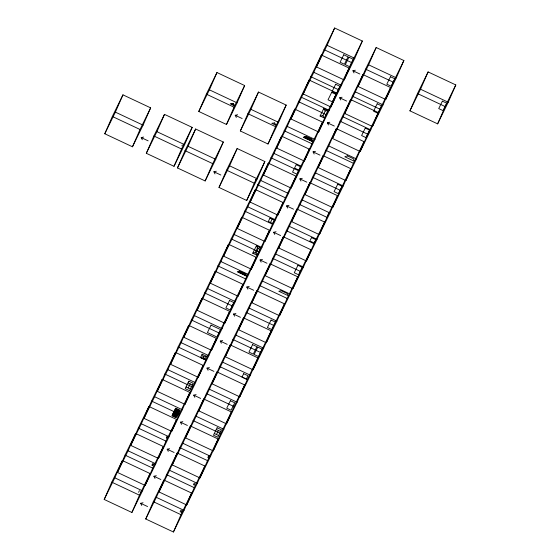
<?xml version="1.0" encoding="UTF-8"?>
<svg xmlns="http://www.w3.org/2000/svg" width="560" height="560" viewBox="0 0 560 560"><rect width="100%" height="100%" fill="white"/><g stroke="black" fill="none" stroke-linecap="round" stroke-linejoin="round"><path stroke-width="0.84" d="M104.776 133.77L112.336 116.466L122.955 94.843L150.64 107.856L143.08 125.16L132.468 146.79L104.776 133.77L115.395 112.147L122.955 94.843M132.468 146.79L140.028 129.486L150.64 107.856M146.314 153.293L153.874 135.989L164.486 114.366L192.171 127.379L184.618 144.683L173.999 166.306L146.314 153.293L156.926 131.67L164.486 114.366M173.999 166.306L181.559 149.002L192.171 127.379M198.786 111.461L206.346 94.157L216.958 72.534L244.65 85.547L237.09 102.851L226.478 124.474L198.786 111.461L209.405 89.838L216.958 72.534M177.464 167.937L185.024 150.633L195.636 129.003L223.321 142.016L215.768 159.32L205.149 180.95L177.464 167.937L188.076 146.307L195.636 129.003M226.478 124.474L234.038 107.177L244.65 85.547M205.149 180.95L212.709 163.646L223.321 142.016M240.324 130.984L247.884 113.68L258.496 92.057L286.181 105.07L278.628 122.374L268.009 143.997L240.324 130.984L250.936 109.354L258.496 92.057M218.995 187.453L226.555 170.156L237.167 148.526L264.859 161.539L257.299 178.843L246.687 200.473L218.995 187.453L229.607 165.83L237.167 148.526M104.202 499.464L111.762 482.16L122.374 460.537L150.066 473.55L142.506 490.854L131.894 512.477L104.202 499.464L114.821 477.841L122.374 460.537M117.474 472.43L125.034 455.126L135.646 433.503L163.331 446.516L155.771 463.82L145.159 485.443L117.474 472.43L128.086 450.807L135.646 433.503M130.739 445.396L138.299 428.092L148.911 406.469L176.603 419.482L169.043 436.786L158.431 458.409L130.739 445.396L141.351 423.773L148.911 406.469M144.004 418.362L151.564 401.058L162.183 379.435L189.868 392.448L182.308 409.752L171.696 431.375L144.004 418.362L154.623 396.739L162.183 379.435M157.276 391.328L164.836 374.031L175.448 352.401L203.133 365.414L195.58 382.718L184.961 404.348L157.276 391.328L167.888 369.705L175.448 352.401M170.541 364.294L178.101 346.997L188.713 325.367L216.405 338.38L208.845 355.684L198.233 377.314L170.541 364.294L181.153 342.671L188.713 325.367M268.009 143.997L275.569 126.693L286.181 105.07M183.806 337.267L191.366 319.963L201.985 298.333L229.67 311.346L222.11 328.65L211.498 350.28L183.806 337.267L194.425 315.637L201.985 298.333M197.078 310.233L204.638 292.929L215.25 271.299L242.942 284.312L235.382 301.616L224.763 323.246L197.078 310.233L207.69 288.603L215.25 271.299M210.343 283.199L217.903 265.895L228.515 244.265L256.207 257.278L248.647 274.582L238.035 296.212L210.343 283.199L220.955 261.569L228.515 244.265M246.687 200.473L254.247 183.169L264.859 161.539M223.608 256.165L231.168 238.861L241.787 217.231L269.472 230.251L261.912 247.548L251.3 269.178L223.608 256.165L234.227 234.535L241.787 217.231M237.209 228.452L244.769 211.148L255.381 189.525L283.073 202.538L275.513 219.842L264.901 241.472L237.209 228.452L247.821 206.829L255.381 189.525M250.145 202.097L257.705 184.793L268.317 163.17L296.009 176.183L288.449 193.487L277.837 215.11L250.145 202.097L260.757 180.467L268.317 163.17M263.41 175.063L270.97 157.759L281.589 136.136L309.274 149.149L301.714 166.453L291.102 188.076L263.41 175.063L274.029 153.44L281.589 136.136M276.633 148.05L284.193 130.746L294.805 109.123L322.497 122.136L314.937 139.44L304.318 161.063L276.633 148.05L287.245 126.42L294.805 109.123M290.941 118.972L298.501 101.668L309.12 80.038L336.805 93.051L329.245 110.355L318.633 131.985L290.941 118.972L301.56 97.342L309.12 80.038M303.212 93.961L310.772 76.657L321.391 55.034L349.076 68.047L341.516 85.351L330.904 106.981L303.212 93.961L313.831 72.338L321.391 55.034M316.484 66.927L324.044 49.63L334.656 28L362.348 41.013L354.788 58.317L344.169 79.947L316.484 66.927L327.096 45.304L334.656 28M131.894 512.477L139.454 495.173L150.066 473.55M145.159 485.443L152.719 468.139L163.331 446.516M158.431 458.409L165.984 441.112L176.603 419.482M171.696 431.375L179.256 414.078L189.868 392.448M184.961 404.348L192.521 387.044L203.133 365.414M198.233 377.314L205.793 360.01L216.405 338.38M211.498 350.28L219.058 332.976L229.67 311.346M224.763 323.246L232.323 305.942L242.942 284.312M238.035 296.212L245.595 278.908L256.207 257.278M251.3 269.178L258.86 251.874L269.472 230.251M264.901 241.472L272.461 224.168L283.073 202.538M277.837 215.11L285.397 197.806L296.009 176.183M145.74 518.987L153.3 501.683L163.912 480.053L191.597 493.073L184.037 510.37L173.425 532L145.74 518.987L156.352 497.357L163.912 480.053M291.102 188.076L298.662 170.772L309.274 149.149M159.005 491.953L166.565 474.649L177.177 453.019L204.869 466.039L197.309 483.343L186.697 504.966L159.005 491.953L169.617 470.323L177.177 453.019M304.318 161.063L311.878 143.759L322.497 122.136M172.27 464.919L179.83 447.615L190.449 425.992L218.134 439.005L210.574 456.309L199.962 477.932L172.27 464.919L182.889 443.289L190.449 425.992M318.633 131.985L326.193 114.681L336.805 93.051M185.542 437.885L193.102 420.581L203.714 398.958L231.399 411.971L223.846 429.275L213.227 450.898L185.542 437.885L196.154 416.262L203.714 398.958M330.904 106.981L338.464 89.677L349.076 68.047M198.807 410.851L206.367 393.547L216.979 371.924L244.671 384.937L237.111 402.241L226.499 423.864L198.807 410.851L209.419 389.228L216.979 371.924M344.169 79.947L351.729 62.643L362.348 41.013M212.072 383.817L219.632 366.513L230.251 344.89L257.936 357.903L250.376 375.207L239.764 396.83L212.072 383.817L222.691 362.194L230.251 344.89M225.344 356.783L232.904 339.479L243.516 317.856L271.208 330.869L263.648 348.173L253.029 369.803L225.344 356.783L235.956 335.16L243.516 317.856M238.609 329.749L246.169 312.452L256.781 290.822L284.473 303.835L276.913 321.139L266.301 342.769L238.609 329.749L249.221 308.126L256.781 290.822M251.874 302.722L259.434 285.418L270.053 263.788L297.738 276.801L290.178 294.105L279.566 315.735L251.874 302.722L262.493 281.092L270.053 263.788M265.146 275.688L272.706 258.384L283.318 236.754L311.01 249.767L303.45 267.071L292.831 288.701L265.146 275.688L275.758 254.058L283.318 236.754M278.747 247.975L286.3 230.671L296.919 209.048L324.604 222.061L317.044 239.365L306.432 260.988L278.747 247.975L289.359 226.352L296.919 209.048M291.676 221.62L299.236 204.316L309.855 182.686L337.54 195.706L329.98 213.003L319.368 234.633L291.676 221.62L302.295 199.99L309.855 182.686M304.948 194.586L312.508 177.282L323.12 155.652L350.812 168.672L343.252 185.969L332.633 207.599L304.948 194.586L315.56 172.956L323.12 155.652M318.164 167.573L325.724 150.269L336.336 128.639L364.028 141.659L356.468 158.956L345.856 180.586L318.164 167.573L328.776 145.943L336.336 128.639M332.479 138.488L340.039 121.184L350.651 99.561L378.336 112.574L370.783 129.878L360.164 151.508L332.479 138.488L343.091 116.865L350.651 99.561M344.75 113.484L352.31 96.18L362.922 74.557L390.614 87.57L383.054 104.874L372.435 126.497L344.75 113.484L355.362 91.861L362.922 74.557M358.015 86.45L365.575 69.146L376.187 47.523L403.879 60.536L396.319 77.84L385.707 99.463L358.015 86.45L368.627 64.827L376.187 47.523M173.425 532L180.985 514.696L191.597 493.073M186.697 504.966L194.257 487.662L204.869 466.039M199.962 477.932L207.522 460.628L218.134 439.005M213.227 450.898L220.787 433.594L231.399 411.971M226.499 423.864L234.059 406.56L244.671 384.937M239.764 396.83L247.324 379.533L257.936 357.903M253.029 369.803L260.589 352.499L271.208 330.869M266.301 342.769L273.861 325.465L284.473 303.835M279.566 315.735L287.126 298.431L297.738 276.801M292.831 288.701L300.391 271.397L311.01 249.767M306.432 260.988L313.992 243.684L324.604 222.061M319.368 234.633L326.928 217.329L337.54 195.706M332.633 207.599L340.193 190.295L350.812 168.672M345.856 180.586L353.416 163.282L364.028 141.659M360.164 151.508L367.724 134.204L378.336 112.574M372.435 126.497L379.995 109.193L390.614 87.57M385.707 99.463L393.267 82.159L403.879 60.536M409.934 110.852L417.494 93.548L428.106 71.925L455.798 84.938L448.238 102.242L437.626 123.865L409.934 110.852L420.546 89.229L428.106 71.925M437.626 123.865L445.179 106.561L455.798 84.938M181.888 145.894L182.301 145.054M231.126 104.16L231.392 103.621M231.987 104.566L232.519 103.488M232.855 104.972L233.387 103.894M233.716 105.378L233.982 104.839M255.437 180.467L256.102 179.116M238.133 272.139L238.462 271.46M304.136 137.648L304.556 136.801M239.001 272.545L239.659 271.194L245.721 274.043L246.785 276.206L237.265 271.733L239.659 271.194M305.004 138.054L305.83 136.367L311.892 139.209L312.795 141.715L303.275 137.242L305.83 136.367M239.862 272.951L240.527 271.6M305.872 138.46L306.698 136.773M240.73 273.357L241.395 272.006M306.733 138.866L307.566 137.179M200.466 357.567L202.125 354.193L206.451 356.223L204.792 359.604L200.466 357.567L206.451 356.223M241.591 273.763L242.256 272.412M307.601 139.272L308.427 137.585M172.809 416.094L173.635 414.407M175.623 410.354L176.456 408.66M242.459 274.169L243.124 272.818M252.742 253.218L256.389 245.784L260.715 247.821L257.068 255.255L252.742 253.218L255.136 252.686L256.004 253.092L257.068 255.255M294.203 168.742L292.544 172.123L296.87 174.153L298.529 170.772M308.462 139.678L309.295 137.991M320.075 116.025L323.722 108.591L328.048 110.628L324.401 118.062L320.075 116.025L322.903 115.689L325.22 110.964L328.048 110.628M173.67 416.507L174.503 414.813M176.491 410.76L177.317 409.073M243.327 274.582L243.985 273.224M309.33 140.091L310.163 138.397M174.93 415.016L176.925 410.963M188.202 387.982L190.19 383.929M174.538 416.913L175.364 415.219M177.352 411.166L178.185 409.479M244.188 274.988L244.853 273.637M255.136 252.686L257.46 247.954L256.389 245.784M310.198 140.497L311.024 138.803M270.494 222.474L272.153 219.093M138.586 492.338L139.412 490.644M151.851 465.304L152.684 463.61M175.399 417.319L176.232 415.625M178.22 411.572L179.053 409.885M245.056 275.394L245.721 274.043M256.004 253.092L258.321 248.36L260.715 247.821M311.059 140.903L311.892 139.209M152.46 465.584L153.286 463.897M152.719 465.71L153.545 464.016M245.924 275.8L246.253 275.121M311.927 141.309L312.34 140.462M140.315 493.15L141.141 491.456M216.468 434.539L218.456 430.486M180.117 511.854L180.95 510.167M193.382 484.82L194.215 483.133M180.985 512.26L181.811 510.573M194.25 485.233L195.083 483.539M181.846 512.673L182.679 510.979M327.789 215.306L328.622 213.612M354.004 72.926L352.94 70.756L355.334 70.217M236.313 117.453L235.242 115.29L237.636 114.751M142.303 139.762L141.232 137.599L143.626 137.06M340.739 99.953L339.675 97.79L342.069 97.251M328.468 124.964L327.397 122.794L329.791 122.262M214.984 173.929L213.92 171.759L216.314 171.227M314.153 154.042L313.089 151.879L315.483 151.34M300.937 181.055L299.873 178.892L302.267 178.353M287.672 208.089L286.601 205.926L288.995 205.387M274.736 234.444L273.665 232.281L276.059 231.742M261.135 262.157L260.071 259.994L262.465 259.455M247.87 289.191L246.799 287.028L249.193 286.489M234.598 316.225L233.534 314.055L235.928 313.523M221.333 343.259L220.269 341.089L222.663 340.55M208.068 370.293L206.997 368.123L209.391 367.584M194.796 397.327L193.732 395.157L196.126 394.618M181.531 424.354L180.46 422.191L182.854 421.652M168.266 451.388L167.195 449.225L169.589 448.686M154.994 478.422L153.93 476.259L156.324 475.72M141.729 505.456L140.658 503.293L143.052 502.754M327.096 45.304L354.788 58.317M368.627 64.827L396.319 77.84M420.546 89.229L448.238 102.242M324.044 49.63L351.729 62.643M365.575 69.146L393.267 82.159M417.494 93.548L445.179 106.561M352.94 70.756L359.863 74.011M313.831 72.338L341.516 85.351M355.362 91.861L383.054 104.874M310.772 76.657L338.464 89.677M352.31 96.18L379.995 109.193M339.675 97.79L346.598 101.045M301.56 97.342L329.245 110.355M343.091 116.865L370.783 129.878M298.501 101.668L326.193 114.681M340.039 121.184L367.724 134.204M327.397 122.794L334.32 126.049M209.405 89.838L237.09 102.851M250.936 109.354L278.628 122.374M287.245 126.42L314.937 139.44M328.776 145.943L356.468 158.956M206.346 94.157L234.038 107.177M247.884 113.68L275.569 126.693M284.193 130.746L311.878 143.759M325.724 150.269L353.416 163.282M235.242 115.29L242.165 118.545M313.089 151.879L320.012 155.134M274.029 153.44L301.714 166.453M315.56 172.956L343.252 185.969M270.97 157.759L298.662 170.772M312.508 177.282L340.193 190.295M299.873 178.892L306.796 182.147M115.395 112.147L143.08 125.16M156.926 131.67L184.618 144.683M188.076 146.307L215.768 159.32M229.607 165.83L257.299 178.843M260.757 180.467L288.449 193.487M302.295 199.99L329.98 213.003M112.336 116.466L140.028 129.486M153.874 135.989L181.559 149.002M185.024 150.633L212.709 163.646M226.555 170.156L254.247 183.169M257.705 184.793L285.397 197.806M299.236 204.316L326.928 217.329M141.232 137.599L148.155 140.854M213.92 171.759L220.843 175.014M286.601 205.926L293.524 209.181M247.821 206.829L275.513 219.842M289.359 226.352L317.044 239.365M244.769 211.148L272.461 224.168M286.3 230.671L313.992 243.684M273.665 232.281L280.588 235.536M234.227 234.535L261.912 247.548M275.758 254.058L303.45 267.071M257.46 247.954L258.321 248.36M231.168 238.861L258.86 251.874M272.706 258.384L300.391 271.397M260.071 259.994L266.987 263.242M220.955 261.569L248.647 274.582M262.493 281.092L290.178 294.105M217.903 265.895L245.595 278.908M259.434 285.418L287.126 298.431M246.799 287.028L253.722 290.276M207.69 288.603L235.382 301.616M249.221 308.126L276.913 321.139M204.638 292.929L232.323 305.942M246.169 312.452L273.861 325.465M233.534 314.055L240.457 317.31M194.425 315.637L222.11 328.65M235.956 335.16L263.648 348.173M191.366 319.963L219.058 332.976M232.904 339.479L260.589 352.499M220.269 341.089L227.185 344.344M181.153 342.671L208.845 355.684M222.691 362.194L250.376 375.207M178.101 346.997L205.793 360.01M219.632 366.513L247.324 379.533M206.997 368.123L213.92 371.378M167.888 369.705L195.58 382.718M209.419 389.228L237.111 402.241M188.027 382.914L192.353 384.944M164.836 374.031L192.521 387.044M206.367 393.547L234.059 406.56M186.039 386.967L190.365 389.004M193.732 395.157L200.655 398.412M154.623 396.739L182.308 409.752M196.154 416.262L223.846 429.275M174.762 409.948L179.088 411.978M216.293 429.464L220.619 431.501M174.426 410.62L178.752 412.657M174.097 411.299L178.423 413.329M151.564 401.058L179.256 414.078M193.102 420.581L220.787 433.594M173.768 411.971L178.094 414.008M173.432 412.65L177.758 414.68M173.103 413.322L177.429 415.359M172.767 414.001L177.093 416.038M214.305 433.524L218.631 435.554M180.46 422.191L187.383 425.446M141.351 423.773L169.043 436.786M182.889 443.289L210.574 456.309M166.649 437.325L167.51 437.731M138.299 428.092L165.984 441.112M179.83 447.615L207.522 460.628M167.195 449.225L174.118 452.48M128.086 450.807L155.771 463.82M169.617 470.323L197.309 483.343M125.034 455.126L152.719 468.139M166.565 474.649L194.257 487.662M153.93 476.259L160.853 479.514M114.821 477.841L142.506 490.854M156.352 497.357L184.037 510.37M111.762 482.16L139.454 495.173M153.3 501.683L180.985 514.696M140.658 503.293L147.581 506.548M323.722 108.591L325.22 110.964M322.903 115.689L324.401 118.062M202.125 354.193L204.792 359.604M211.064 325.122L207.417 332.556L216.937 337.029L220.584 329.595L211.064 325.122M343.742 54.789L340.088 62.223L344.414 64.26L348.068 56.819L343.742 54.789M175.588 408.254L171.941 415.688L176.267 417.725L179.914 410.291L175.588 408.254M188.853 381.22L185.206 388.654L189.532 390.691L193.186 383.257L188.853 381.22M229.523 300.531L225.876 307.965L230.202 309.995L233.849 302.561L229.523 300.531M269.99 218.078L268.331 221.459L272.657 223.489L274.316 220.108L269.99 218.078M296.191 164.689L294.532 168.063L298.858 170.1L300.517 166.719L296.191 164.689M331.681 92.372L328.034 99.806L332.36 101.843L336.007 94.409L331.681 92.372M335.664 84.259L332.017 91.7L336.343 93.73L339.99 86.296L335.664 84.259M348.929 57.232L345.282 64.666L349.608 66.696L353.255 59.262L348.929 57.232M167.146 436.31L166.313 437.997L167.181 438.403L168.014 436.716L167.146 436.31M252.595 344.645L248.948 352.079L253.274 354.109L256.928 346.675L252.595 344.645M217.119 427.777L213.472 435.211L217.798 437.248L221.452 429.814L217.119 427.777M230.391 400.743L226.744 408.177L231.07 410.214L234.717 402.78L230.391 400.743M243.656 373.709L241.997 377.09L246.323 379.127L247.982 375.746L243.656 373.709M257.789 347.081L254.142 354.522L258.468 356.552L262.115 349.118L257.789 347.081M271.054 320.054L267.407 327.488L271.733 329.518L275.387 322.084L271.054 320.054M297.927 265.307L294.273 272.741L298.599 274.778L302.253 267.344L297.927 265.307M311.521 237.601L309.862 240.975L314.188 243.012L315.847 239.631L311.521 237.601M337.729 184.205L334.075 191.639L338.401 193.676L342.055 186.242L337.729 184.205M365.253 128.114L361.606 135.548L365.932 137.578L369.586 130.144L365.253 128.114M377.195 103.782L373.548 111.216L377.874 113.253L381.521 105.819L377.195 103.782M390.467 76.748L386.813 84.182L391.139 86.219L394.793 78.785L390.467 76.748M208.677 455.833L207.851 457.52L208.712 457.926L209.545 456.239L208.677 455.833M442.379 101.15L438.732 108.584L443.058 110.621L446.705 103.187L442.379 101.15M347.368 155.883L344.806 156.765L354.326 161.238L353.423 158.732L347.368 155.883M281.197 290.717L278.803 291.256L288.323 295.729L287.252 293.559L281.197 290.717M233.086 103.418L230.258 103.754L234.584 105.791L233.086 103.418M274.617 122.941L271.789 123.277L276.115 125.307L274.617 122.941"/></g></svg>
